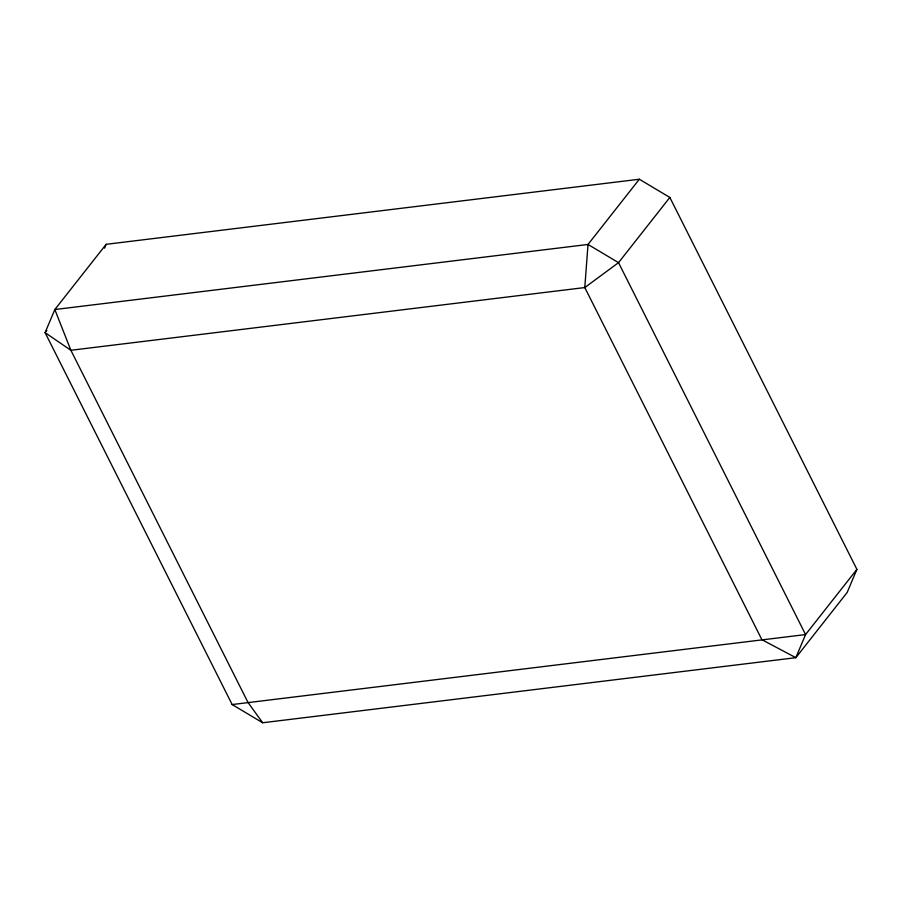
<?xml version="1.0" encoding="UTF-8"?>
<svg xmlns="http://www.w3.org/2000/svg" width="902" height="902" viewBox="0 0 902 902"><rect width="100%" height="100%" fill="white"/><g stroke="black" fill="none" stroke-linecap="round" stroke-linejoin="round"><path stroke-width="1.35" d="M104.542 248.174L106.154 244.318L639.338 179.239L669.848 197.448L856.9 569.354L847.17 592.467L795.846 657.682L262.662 722.761L232.152 704.552L45.1 332.646L54.83 309.533L106.154 244.318M46.836 330.436L45.1 332.646L70.875 350.28L247.971 702.399L262.662 722.761M639.338 179.239L588.014 244.453L584.789 287.558L761.886 639.676L795.846 657.682L805.565 634.568L856.9 569.354M669.848 197.448L618.524 262.651L584.789 287.558L70.875 350.28L54.83 309.533L588.014 244.453L618.524 262.651L805.565 634.568L232.152 704.552"/></g></svg>
